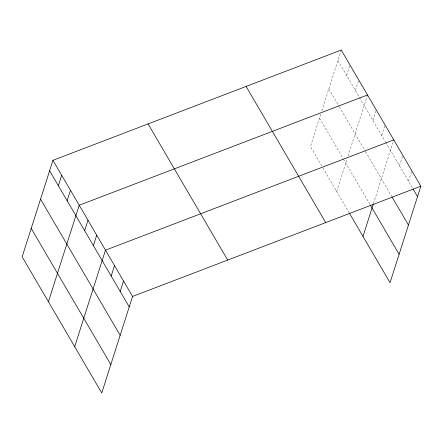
<?xml version="1.0" encoding="UTF-8"?>
<svg xmlns="http://www.w3.org/2000/svg" width="443" height="443" viewBox="0 0 443 443"><rect width="100%" height="100%" fill="white"/><g stroke="black" fill="none" stroke-linecap="round" stroke-linejoin="round"><path stroke-width="0.33" stroke-dasharray="2.21 1.66" d="M320.754 114.244L310.449 146.544L322.57 167.277M321.79 110.994L341.243 50.042M346.664 75.465L349.998 65.021M355.424 90.444L358.758 79.995M336.719 191.47L347.024 159.175M348.06 155.925L367.513 94.974M372.934 120.396L376.268 109.947M381.694 135.37L385.028 124.926M373.504 203.453L393.783 139.899M399.47 165.776L402.803 155.332M408.496 181.209L411.829 170.76M337.909 60.492L359.129 96.779M359.467 97.355L385.399 141.71M385.737 142.286L412.66 188.33M328.844 88.888L338.95 106.17M339.288 106.746L365.22 151.096M365.558 151.672L391.795 196.548M319.508 118.148L343.087 158.467M343.419 159.043L370.027 204.55M322.908 167.858L349.178 212.784"/><path stroke-width="0.66" d="M52.95 160.311L22.15 256.807L101.757 392.958L132.551 296.456L52.95 160.311L341.243 50.042L420.85 186.193L390.05 282.689L349.516 213.36M58.371 185.733L61.704 175.284M67.126 200.707L70.459 190.263M48.42 301.738L79.219 205.236L367.513 94.974M84.641 230.659L87.974 220.215M93.395 245.638L96.729 235.189M74.69 346.664L105.489 250.168L393.783 139.899M111.176 276.044L114.51 265.595M120.197 291.472L123.531 281.028M362.989 236.401L373.294 204.101M132.551 296.456L420.85 186.193M413.003 188.923L417.516 196.637M392.144 197.141L408.452 225.038M370.365 205.126L399.115 254.293M246.103 86.429L325.71 222.58M148.084 123.924L227.691 260.069M49.61 170.754L129.218 306.905M40.551 199.151L120.158 335.301M31.215 228.411L110.822 364.561"/></g></svg>
